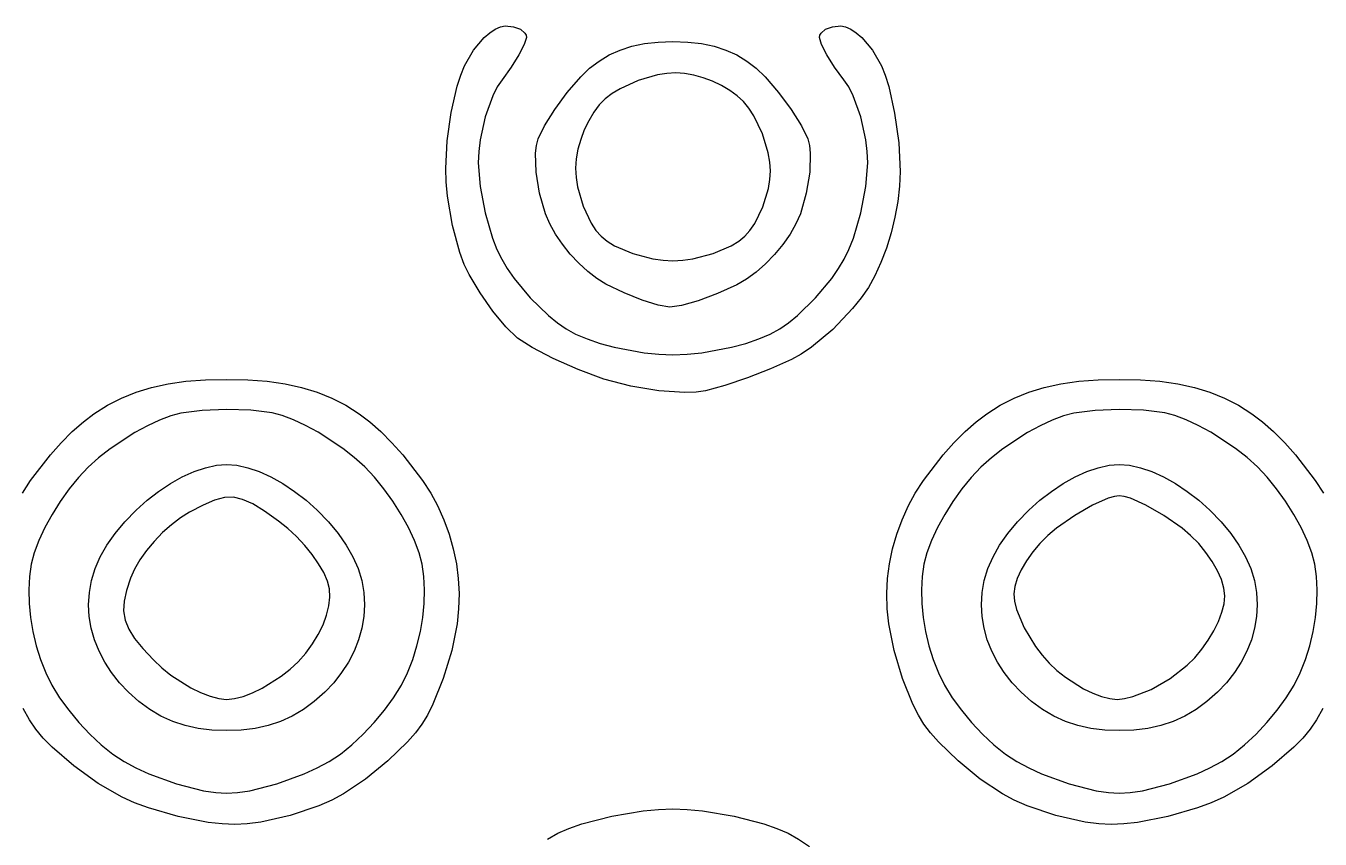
# Model space of a CAD drawing. Extents: x 94 to 886, y 19 to 528.
# Drawn here: x 454.2 to 684.1, y 383.2 to 527.6 of the extents above; entities that cross this region are included whole.
import ezdxf

# ---------------------------------------------------------------- set-up
doc = ezdxf.new("R2010")
doc.units = 0

msp = doc.modelspace()

# ---------------------------------------------------------------- linework, layer by layer
at = {"layer": 'Layer 1'}
for p, q in [((535.625657, 525.5295), (536.606879, 526.396411)), ((536.606879, 526.396411), (537.571846, 527.05161)), ((537.571846, 527.05161), (538.491002, 527.466039)), ((538.491002, 527.466039), (539.33479, 527.61064)), ((539.33479, 527.61064), (540.82662, 527.446025)), ((540.82662, 527.446025), (542.034499, 526.997819)), ((542.034499, 526.997819), (542.834773, 526.334481)), ((542.834773, 526.334481), (543.043417, 525.943531)), ((595.226323, 525.943531), (595.434492, 526.334481)), ((595.434492, 526.334481), (596.234945, 526.997819)), ((596.234945, 526.997819), (597.443661, 527.446025)), ((597.443661, 527.446025), (598.93597, 527.61064)), ((598.93597, 527.61064), (599.779773, 527.466039)), ((599.779773, 527.466039), (600.698931, 527.05161)), ((600.698931, 527.05161), (601.663893, 526.396411)), ((601.663893, 526.396411), (602.645107, 525.5295)), ((533.732678, 523.276777), (535.625657, 525.5295)), ((542.732576, 524.288423), (541.79449, 522.465089)), ((543.10379, 525.52447), (542.732576, 524.288423)), ((543.043417, 525.943531), (543.10379, 525.52447)), ((559.74261, 523.319626), (561.829867, 523.987813)), ((561.829867, 523.987813), (564.082216, 524.458701)), ((564.082216, 524.458701), (566.513143, 524.73745)), ((566.513143, 524.73745), (569.13613, 524.82922)), ((569.13613, 524.82922), (571.759132, 524.73745)), ((571.759132, 524.73745), (574.190072, 524.458701)), ((574.190072, 524.458701), (576.442432, 523.987813)), ((576.442432, 523.987813), (578.529695, 523.319626)), ((595.16697, 525.52447), (595.226323, 525.943531)), ((595.536472, 524.288423), (595.16697, 525.52447)), ((596.474783, 522.465089), (595.536472, 524.288423)), ((602.645107, 525.5295), (604.53809, 523.276777)), ((532.12936, 520.52591), (533.732678, 523.276777)), ((541.79449, 522.465089), (540.430239, 520.300075)), ((556.009439, 521.370718), (557.806962, 522.448981)), ((557.806962, 522.448981), (559.74261, 523.319626)), ((578.529695, 523.319626), (580.465344, 522.448981)), ((580.465344, 522.448981), (582.262861, 521.370718)), ((597.840012, 520.300075), (596.474783, 522.465089)), ((604.53809, 523.276777), (606.14147, 520.52591)), ((531.457443, 518.875503), (532.12936, 520.52591)), ((540.430239, 520.300075), (538.78053, 518.03899)), ((552.77483, 518.5707), (554.336556, 520.079678)), ((554.336556, 520.079678), (556.009439, 521.370718)), ((582.262861, 521.370718), (583.935729, 520.079678)), ((583.935729, 520.079678), (585.49743, 518.5707)), ((599.49027, 518.03899), (597.840012, 520.300075)), ((606.14147, 520.52591), (606.813169, 518.864133)), ((530.8306, 516.896547), (531.457443, 518.875503)), ((538.78053, 518.03899), (537.930492, 516.76373)), ((550.370254, 515.762757), (552.77483, 518.5707)), ((562.96651, 517.913853), (559.732398, 516.45012)), ((566.404967, 518.902869), (562.96651, 517.913853)), ((568.072413, 519.172153), (566.404967, 518.902869)), ((569.63685, 519.26611), (568.072413, 519.172153)), ((571.191068, 519.162292), (569.63685, 519.26611)), ((572.829219, 518.864745), (571.191068, 519.162292)), ((574.501993, 518.394332), (572.829219, 518.864745)), ((576.16008, 517.771915), (574.501993, 518.394332)), ((577.754169, 517.018357), (576.16008, 517.771915)), ((585.49743, 518.5707), (587.901997, 515.76278)), ((600.340319, 516.76372), (599.49027, 518.03899)), ((606.813169, 518.864133), (607.439378, 516.852585)), ((529.767015, 512.251884), (530.8306, 516.896547)), ((537.137477, 515.205437), (535.791946, 511.481593)), ((537.930492, 516.76373), (537.137477, 515.205437)), ((548.138379, 512.743831), (550.370254, 515.762757)), ((558.320383, 515.587441), (557.11355, 514.66273)), ((559.732398, 516.45012), (558.320383, 515.587441)), ((579.234951, 516.15452), (577.754169, 517.018357)), ((580.553114, 515.201267), (579.234951, 516.15452)), ((581.65935, 514.17946), (580.553114, 515.201267)), ((587.901997, 515.76278), (590.133853, 512.743861)), ((601.133345, 515.205417), (600.340319, 516.76372)), ((602.478895, 511.481562), (601.133345, 515.205417)), ((607.439378, 516.852585), (608.500633, 512.088201)), ((546.328137, 509.876415), (548.138379, 512.743831)), ((556.054756, 513.58053), (555.066999, 512.266552)), ((557.11355, 514.66273), (556.054756, 513.58053)), ((582.617531, 513.010033), (581.65935, 514.17946)), ((583.511435, 511.633741), (582.617531, 513.010033)), ((590.133853, 512.743861), (591.944099, 509.876437)), ((529.04837, 507.189709), (529.767015, 512.251884)), ((535.791946, 511.481593), (534.882797, 507.351147)), ((554.171896, 510.771316), (553.391064, 509.145345)), ((555.066999, 512.266552), (554.171896, 510.771316)), ((585.028148, 508.462656), (583.511435, 511.633741)), ((603.388058, 507.351122), (602.478895, 511.481562)), ((608.500633, 512.088201), (609.215856, 506.848822)), ((545.18846, 507.523), (546.328137, 509.876415)), ((553.391064, 509.145345), (552.74612, 507.439159)), ((586.052962, 505.070398), (585.028148, 508.462656)), ((591.944099, 509.876437), (593.08384, 507.523)), ((528.78443, 502.30781), (529.04837, 507.189709)), ((534.882797, 507.351147), (534.63526, 505.284602)), ((544.75133, 504.99354), (544.899723, 506.387646)), ((544.899723, 506.387646), (545.18846, 507.523)), ((552.258681, 505.703281), (551.950366, 503.98823)), ((552.74612, 507.439159), (552.258681, 505.703281)), ((593.08384, 507.523), (593.372436, 506.387263)), ((593.372436, 506.387263), (593.520421, 504.992065)), ((603.635599, 505.284586), (603.388058, 507.351122)), ((609.215856, 506.848822), (609.47567, 501.75051)), ((534.63526, 505.284602), (534.54889, 503.29779)), ((544.853976, 501.646914), (544.75133, 504.99354)), ((551.950366, 503.98823), (551.84279, 502.34453)), ((586.331992, 503.41764), (586.052962, 505.070398)), ((586.42935, 501.86116), (586.331992, 503.41764)), ((593.520421, 504.992065), (593.416286, 501.64143)), ((603.72197, 503.29779), (603.635599, 505.284586)), ((528.868794, 499.9139), (528.78443, 502.30781)), ((534.54889, 503.29779), (534.878405, 499.055613)), ((545.453199, 497.918806), (544.853976, 501.646914)), ((551.84279, 502.34453), (551.935232, 500.705589)), ((586.336908, 500.3193), (586.42935, 501.86116)), ((593.416286, 501.64143), (592.814896, 497.90738)), ((603.392458, 499.055641), (603.72197, 503.29779)), ((609.47567, 501.75051), (609.36249, 499.155664)), ((529.110582, 497.376253), (528.868794, 499.9139)), ((534.878405, 499.055613), (535.775595, 494.410855)), ((551.935232, 500.705589), (552.200173, 499.004138)), ((552.200173, 499.004138), (553.173239, 495.611994)), ((585.098888, 495.469953), (586.071966, 498.70842)), ((586.071966, 498.70842), (586.336908, 500.3193)), ((602.49527, 494.410885), (603.392458, 499.055641)), ((609.36249, 499.155664), (609.04292, 496.429032)), ((529.998609, 492.178949), (529.110582, 497.376253)), ((546.5058, 494.2449), (545.453199, 497.918806)), ((592.814896, 497.90738), (591.75971, 494.2262)), ((609.04292, 496.429032), (608.535662, 493.639423)), ((535.775595, 494.410855), (537.103428, 489.925764)), ((547.277257, 492.458171), (546.5058, 494.2449)), ((553.173239, 495.611994), (554.613365, 492.564667)), ((583.658728, 492.526464), (585.098888, 495.469953)), ((591.75971, 494.2262), (590.975205, 492.433775)), ((601.167432, 489.925781), (602.49527, 494.410885)), ((531.312866, 487.3343), (529.998609, 492.178949)), ((548.297627, 490.633675), (547.277257, 492.458171)), ((554.613365, 492.564667), (555.462132, 491.294239)), ((582.809934, 491.284307), (583.658728, 492.526464)), ((590.975205, 492.433775), (589.920147, 490.600322)), ((608.535662, 493.639423), (607.85942, 490.855644)), ((537.103428, 489.925764), (537.886012, 487.918797)), ((549.523078, 488.822616), (548.297627, 490.633675)), ((555.462132, 491.294239), (556.37193, 490.25873)), ((556.37193, 490.25873), (557.449836, 489.380711)), ((580.822153, 489.380711), (581.90003, 490.25873)), ((581.90003, 490.25873), (581.9001, 490.25866)), ((581.9001, 490.25866), (582.809934, 491.284307)), ((589.920147, 490.600322), (588.640739, 488.777502)), ((600.38484, 487.918805), (601.167432, 489.925781)), ((607.85942, 490.855644), (607.032897, 488.146504)), ((532.087442, 485.237473), (531.312866, 487.3343)), ((537.886012, 487.918797), (538.72487, 486.16259)), ((550.909778, 487.076198), (549.523078, 488.822616)), ((557.449836, 489.380711), (558.780329, 488.561592)), ((558.780329, 488.561592), (561.989678, 487.171767)), ((576.282336, 487.171767), (579.491676, 488.561592)), ((579.491676, 488.561592), (580.822153, 489.380711)), ((588.640739, 488.777502), (587.183183, 487.01697)), ((599.54597, 486.16259), (600.38484, 487.918805)), ((607.032897, 488.146504), (606.074795, 485.580813)), ((532.91771, 483.46071), (532.087442, 485.237473)), ((538.72487, 486.16259), (539.71173, 484.503495)), ((552.413892, 485.445623), (550.909778, 487.076198)), ((553.991589, 483.982096), (552.413892, 485.445623)), ((561.989678, 487.171767), (565.581177, 486.23269)), ((565.581177, 486.23269), (567.389359, 485.977003)), ((567.389359, 485.977003), (569.13603, 485.88779)), ((569.13603, 485.88779), (570.882675, 485.977003)), ((570.882675, 485.977003), (572.690843, 486.23269)), ((572.690843, 486.23269), (576.282336, 487.171767)), ((585.59368, 485.370386), (583.918432, 483.889407)), ((587.183183, 487.01697), (585.59368, 485.370386)), ((598.559065, 484.503491), (599.54597, 486.16259)), ((606.074795, 485.580813), (605.003818, 483.227379)), ((534.876582, 480.182151), (532.91771, 483.46071)), ((539.71173, 484.503495), (540.918492, 482.774783)), ((540.918492, 482.774783), (543.804242, 479.311605)), ((555.599036, 482.73682), (553.991589, 483.982096)), ((557.1924, 481.761), (555.599036, 482.73682)), ((582.203641, 482.625693), (580.49551, 481.6309)), ((583.918432, 483.889407), (582.203641, 482.625693)), ((594.466491, 479.311598), (597.352272, 482.774778)), ((597.352272, 482.774778), (598.559065, 484.503491)), ((605.003818, 483.227379), (603.83867, 481.15501)), ((557.19231, 481.76094), (557.1924, 481.761)), ((560.446758, 480.201185), (557.19231, 481.76094)), ((580.49551, 481.6309), (577.019569, 480.052471)), ((603.83867, 481.15501), (602.544109, 479.286278)), ((537.154639, 476.957513), (534.876582, 480.182151)), ((543.804242, 479.311605), (547.007157, 476.179244)), ((563.674585, 478.907349), (560.446758, 480.201185)), ((566.502849, 478.013673), (563.674585, 478.907349)), ((573.610313, 478.776599), (570.65943, 477.933752)), ((577.019569, 480.052471), (573.610313, 478.776599)), ((591.263575, 476.179239), (594.466491, 479.311598)), ((602.544109, 479.286278), (601.018636, 477.388363)), ((539.469053, 474.157798), (537.154639, 476.957513)), ((547.007157, 476.179244), (548.610374, 474.864055)), ((568.55861, 477.6544), (566.502849, 478.013673)), ((570.65943, 477.933752), (568.55861, 477.6544)), ((589.660362, 474.864051), (591.263575, 476.179239)), ((601.018636, 477.388363), (597.499395, 473.715349)), ((541.537, 472.15401), (539.469053, 474.157798)), ((548.610374, 474.864055), (550.15227, 473.78389)), ((550.15227, 473.78389), (551.848412, 472.86276)), ((586.422393, 472.86276), (588.11847, 473.78389)), ((588.11847, 473.78389), (589.660362, 474.864051)), ((597.499395, 473.715349), (593.729842, 470.55669)), ((544.133887, 470.469726), (541.537, 472.15401)), ((551.848412, 472.86276), (553.893632, 472.003436)), ((553.893632, 472.003436), (556.210072, 471.224722)), ((556.210072, 471.224722), (558.71987, 470.545425)), ((579.551038, 470.545425), (582.060814, 471.224722)), ((582.060814, 471.224722), (584.37722, 472.003436)), ((584.37722, 472.003436), (586.422393, 472.86276)), ((547.88829, 468.539804), (544.133887, 470.469726)), ((558.71987, 470.545425), (564.008108, 469.560297)), ((564.008108, 469.560297), (566.630828, 469.292076)), ((566.630828, 469.292076), (569.13547, 469.19849)), ((569.13547, 469.19849), (571.640106, 469.292076)), ((571.640106, 469.292076), (574.262821, 469.560297)), ((574.262821, 469.560297), (579.551038, 470.545425)), ((591.891477, 469.30172), (590.15887, 468.33311)), ((593.729842, 470.55669), (591.891477, 469.30172)), ((552.297473, 466.602409), (547.88829, 468.539804)), ((556.8587, 464.89571), (552.297473, 466.602409)), ((586.463265, 466.686569), (582.354444, 465.098918)), ((590.15887, 468.33311), (586.463265, 466.686569)), ((479.488985, 464.045902), (482.664122, 464.486803)), ((482.664122, 464.486803), (486.112456, 464.7438)), ((486.112456, 464.7438), (489.87368, 464.82718)), ((489.87368, 464.82718), (493.634871, 464.7438)), ((493.634871, 464.7438), (497.08318, 464.486803)), ((497.08318, 464.486803), (500.258302, 464.045902)), ((561.634541, 463.596756), (556.85867, 464.89582)), ((556.85867, 464.89582), (556.8587, 464.89571)), ((582.354444, 465.098918), (578.333085, 463.75094)), ((638.010478, 464.045872), (641.1856, 464.486773)), ((641.1856, 464.486773), (644.633909, 464.74377)), ((644.633909, 464.74377), (648.3951, 464.82715)), ((648.3951, 464.82715), (652.156291, 464.74377)), ((652.156291, 464.74377), (655.6046, 464.486773)), ((655.6046, 464.486773), (658.779722, 464.045872)), ((471.20582, 461.5169), (473.799527, 462.571237)), ((473.799527, 462.571237), (476.547351, 463.410809)), ((476.547351, 463.410809), (479.488985, 464.045902)), ((500.258302, 464.045902), (503.19993, 463.410809)), ((503.19993, 463.410809), (505.947758, 462.571237)), ((505.947758, 462.571237), (508.54148, 461.5169)), ((566.627984, 462.7738), (561.634541, 463.596756)), ((571.24707, 462.493754), (566.627984, 462.7738)), ((573.231251, 462.578198), (571.24707, 462.493754)), ((574.89987, 462.82342), (573.231251, 462.578198)), ((578.333085, 463.75094), (574.89987, 462.82342)), ((629.7273, 461.51687), (632.321022, 462.571207)), ((632.321022, 462.571207), (635.06885, 463.410779)), ((635.06885, 463.410779), (638.010478, 464.045872)), ((658.779722, 464.045872), (661.72135, 463.410779)), ((661.72135, 463.410779), (664.469178, 462.571207)), ((664.469178, 462.571207), (667.0629, 461.51687)), ((466.32198, 458.72278), (468.726535, 460.23751)), ((468.726535, 460.23751), (471.20582, 461.5169)), ((508.54148, 461.5169), (511.020789, 460.23751)), ((511.020789, 460.23751), (513.42538, 458.72278)), ((624.8434, 458.72275), (627.247991, 460.23748)), ((627.247991, 460.23748), (629.7273, 461.51687)), ((667.0629, 461.51687), (669.542209, 460.23748)), ((669.542209, 460.23748), (671.9468, 458.72275)), ((464.435429, 457.288823), (466.32198, 458.72278)), ((477.969493, 457.614935), (475.820548, 456.606732)), ((479.976571, 458.375882), (477.969493, 457.614935)), ((481.77426, 458.85013), (479.976571, 458.375882)), ((485.555682, 459.329741), (481.77426, 458.85013)), ((489.864251, 459.495456), (485.555682, 459.329741)), ((494.1695, 459.346383), (489.864251, 459.495456)), ((497.94096, 458.88163), (494.1695, 459.346383)), ((499.732898, 458.412845), (497.94096, 458.88163)), ((501.735871, 457.655824), (499.732898, 458.412845)), ((503.882357, 456.649995), (501.735871, 457.655824)), ((513.42538, 458.72278), (515.311901, 457.288827)), ((622.956841, 457.288793), (624.8434, 458.72275)), ((636.491059, 457.614965), (634.342128, 456.606762)), ((638.498124, 458.375912), (636.491059, 457.614965)), ((640.2958, 458.85016), (638.498124, 458.375912)), ((644.077164, 459.329771), (640.2958, 458.85016)), ((648.385712, 459.495486), (644.077164, 459.329771)), ((652.69098, 459.346413), (648.385712, 459.495486)), ((656.4625, 458.88166), (652.69098, 459.346413)), ((658.254405, 458.412875), (656.4625, 458.88166)), ((660.257355, 457.655854), (658.254405, 458.412875)), ((662.403824, 456.650025), (660.257355, 457.655854)), ((671.9468, 458.72275), (673.833359, 457.288797)), ((460.506642, 453.571653), (462.477997, 455.549521)), ((462.477997, 455.549521), (464.435429, 457.288823)), ((473.597261, 455.390711), (469.197754, 452.492981)), ((475.820548, 456.606732), (473.597261, 455.390711)), ((506.104831, 455.434789), (503.882357, 456.649995)), ((510.507656, 452.53396), (506.104831, 455.434789)), ((515.311901, 457.288827), (517.269314, 455.549528)), ((517.269314, 455.549528), (519.240657, 453.571663)), ((619.028066, 453.571623), (620.999411, 455.549491)), ((620.999411, 455.549491), (622.956841, 457.288793)), ((632.11885, 455.390741), (627.719341, 452.493011)), ((634.342128, 456.606762), (632.11885, 455.390741)), ((664.626287, 455.434819), (662.403824, 456.650025)), ((669.029102, 452.53399), (664.626287, 455.434819)), ((673.833359, 457.288797), (675.790789, 455.549498)), ((675.790789, 455.549498), (677.762134, 453.571633)), ((458.578328, 451.421997), (460.506642, 453.571653)), ((519.240657, 453.571663), (521.168969, 451.422009)), ((617.099762, 451.421967), (619.028066, 453.571623)), ((677.762134, 453.571633), (679.690437, 451.421979)), ((455.07866, 446.87444), (458.578328, 451.421997)), ((467.156581, 450.890153), (465.31116, 449.23727)), ((469.197754, 452.492981), (467.156581, 450.890153)), ((512.552959, 450.927195), (510.507656, 452.53396)), ((514.40416, 449.26877), (512.552959, 450.927195)), ((521.168969, 451.422009), (524.668654, 446.87445)), ((613.600108, 446.87441), (617.099762, 451.421967)), ((625.678151, 450.890183), (623.8327, 449.2373)), ((627.719341, 452.493011), (625.678151, 450.890183)), ((671.074403, 450.927225), (669.029102, 452.53399)), ((672.9256, 449.2688), (671.074403, 450.927225)), ((679.690437, 451.421979), (683.190092, 446.87442)), ((465.31116, 449.23727), (463.594611, 447.428508)), ((482.012196, 447.50017), (484.100618, 448.447231)), ((484.100618, 448.447231), (486.131045, 449.146291)), ((486.131045, 449.146291), (488.067414, 449.579105)), ((488.067414, 449.579105), (489.87366, 449.72743)), ((489.87366, 449.72743), (491.679927, 449.579105)), ((491.679927, 449.579105), (493.616308, 449.146291)), ((493.616308, 449.146291), (495.646741, 448.447231)), ((495.646741, 448.447231), (497.735161, 447.50017)), ((516.127113, 447.453828), (514.40416, 449.26877)), ((623.8327, 449.2373), (622.116141, 447.428538)), ((640.533588, 447.5002), (642.622006, 448.447261)), ((642.622006, 448.447261), (644.652439, 449.146321)), ((644.652439, 449.146321), (646.588824, 449.579135)), ((646.588824, 449.579135), (648.3951, 449.72746)), ((648.3951, 449.72746), (650.201376, 449.579135)), ((650.201376, 449.579135), (652.137763, 449.146321)), ((652.137763, 449.146321), (654.168199, 448.447261)), ((654.168199, 448.447261), (656.256625, 447.5002)), ((674.648541, 447.453858), (672.9256, 449.2688)), ((453.621228, 444.610096), (455.07866, 446.87444)), ((463.594611, 447.428508), (461.922836, 445.378996)), ((477.805629, 444.935014), (479.901845, 446.32335)), ((479.901845, 446.32335), (482.012196, 447.50017)), ((497.735161, 447.50017), (499.845507, 446.32335)), ((499.845507, 446.32335), (501.941714, 444.935014)), ((517.804841, 445.398552), (516.127113, 447.453828)), ((524.668654, 446.87445), (526.126105, 444.610102)), ((612.14267, 444.610066), (613.600108, 446.87441)), ((622.116141, 447.428538), (620.444363, 445.379026)), ((636.327042, 444.935044), (638.423246, 446.32338)), ((638.423246, 446.32338), (640.533588, 447.5002)), ((656.256625, 447.5002), (658.366979, 446.32338)), ((658.366979, 446.32338), (660.4632, 444.935044)), ((676.326261, 445.398582), (674.648541, 447.453858)), ((683.190092, 446.87442), (684.64753, 444.610072)), ((461.922836, 445.378996), (460.337457, 443.159482)), ((475.759612, 443.353407), (477.805629, 444.935014)), ((489.482124, 443.847651), (487.738009, 443.376775)), ((491.097251, 443.901086), (489.482124, 443.847651)), ((492.725438, 443.522852), (491.097251, 443.901086)), ((501.941714, 444.935014), (503.987719, 443.353407)), ((519.395601, 443.173814), (517.804841, 445.398552)), ((526.126105, 444.610102), (527.31268, 442.44108)), ((610.9561, 442.44105), (612.14267, 444.610066)), ((620.444363, 445.379026), (618.858984, 443.159512)), ((634.28104, 443.353437), (636.327042, 444.935044)), ((646.419067, 443.709415), (643.659988, 442.470845)), ((647.527813, 444.046645), (646.419067, 443.709415)), ((648.3951, 444.16431), (647.527813, 444.046645)), ((649.262416, 444.046645), (648.3951, 444.16431)), ((650.371175, 443.709415), (649.262416, 444.046645)), ((653.13025, 442.470845), (650.371175, 443.709415)), ((660.4632, 444.935044), (662.509227, 443.353437)), ((677.917016, 443.173844), (676.326261, 445.398582)), ((460.337457, 443.159482), (458.880091, 440.840715)), ((471.79727, 439.532528), (473.79986, 441.59677)), ((473.79986, 441.59677), (475.759612, 443.353407)), ((485.72286, 442.502685), (483.29463, 441.23961)), ((487.738009, 443.376775), (485.72286, 442.502685)), ((494.508733, 442.69872), (492.725438, 443.522852)), ((496.589181, 441.414462), (494.508733, 442.69872)), ((499.10883, 439.65585), (496.589181, 441.414462)), ((503.987719, 443.353407), (505.94746, 441.59677)), ((505.94746, 441.59677), (507.95005, 439.532553)), ((520.857654, 440.850489), (519.395601, 443.173814)), ((527.31268, 442.44108), (528.451869, 439.903068)), ((609.816947, 439.903018), (610.9561, 442.44105)), ((618.858984, 443.159512), (617.401625, 440.840745)), ((630.318688, 439.532558), (632.3213, 441.5968)), ((632.3213, 441.5968), (634.28104, 443.353437)), ((643.659988, 442.470845), (640.483439, 440.637772)), ((656.306775, 440.637772), (653.13025, 442.470845)), ((662.509227, 443.353437), (664.469, 441.5968)), ((664.469, 441.5968), (666.471579, 439.532583)), ((679.379063, 440.850519), (677.917016, 443.173844)), ((458.880091, 440.840715), (457.592359, 438.493442)), ((470.072813, 437.471192), (471.79727, 439.532528)), ((480.066845, 439.014729), (478.496177, 437.60554)), ((481.680682, 440.242114), (480.066845, 439.014729)), ((483.29463, 441.23961), (481.680682, 440.242114)), ((500.747077, 438.366148), (499.10883, 439.65585)), ((507.95005, 439.532553), (509.674507, 437.47123)), ((522.149257, 438.499448), (520.857654, 440.850489)), ((528.451869, 439.903068), (529.392132, 437.329399)), ((608.876697, 437.329334), (609.816947, 439.903018)), ((617.401625, 440.840745), (616.113907, 438.493472)), ((628.594216, 437.471222), (630.318688, 439.532558)), ((640.483439, 440.637772), (637.255, 438.39937)), ((659.5352, 438.39937), (656.306775, 440.637772)), ((666.471579, 439.532583), (668.196027, 437.47126)), ((680.670658, 438.499478), (679.379063, 440.850519)), ((457.592359, 438.493442), (456.51588, 436.188412)), ((468.623061, 435.40592), (470.072813, 437.471192)), ((478.496177, 437.60554), (477.011734, 436.062632)), ((502.313195, 436.916317), (500.747077, 438.366148)), ((503.770215, 435.355727), (502.313195, 436.916317)), ((509.674507, 437.47123), (511.124259, 435.405964)), ((523.22867, 436.191566), (522.149257, 438.499448)), ((529.392132, 437.329399), (530.132638, 434.725076)), ((608.136186, 434.725001), (608.876697, 437.329334)), ((616.113907, 438.493472), (615.03745, 436.188442)), ((627.144454, 435.40595), (628.594216, 437.471222)), ((635.72946, 437.121367), (634.306277, 435.697205)), ((637.255, 438.39937), (635.72946, 437.121367)), ((661.064391, 437.111031), (659.5352, 438.39937)), ((662.489297, 435.663798), (661.064391, 437.111031)), ((668.196027, 437.47126), (669.64577, 435.405994)), ((681.750058, 436.191596), (680.670658, 438.499478)), ((456.51588, 436.188412), (455.692274, 433.996372)), ((467.444586, 433.329871), (468.623061, 435.40592)), ((475.656571, 434.434091), (474.473745, 432.768)), ((477.011734, 436.062632), (475.656571, 434.434091)), ((505.081169, 433.733745), (503.770215, 435.355727)), ((511.124259, 435.405964), (512.302734, 433.329912)), ((524.054151, 433.997716), (523.22867, 436.191566)), ((530.132638, 434.725076), (530.672554, 432.095102)), ((607.59625, 432.095024), (608.136186, 434.725001)), ((615.03745, 436.188442), (614.213874, 433.996402)), ((625.965975, 433.329901), (627.144454, 435.40595)), ((634.306277, 435.697205), (633.016596, 434.174636)), ((663.779217, 434.106309), (662.489297, 435.663798)), ((669.64577, 435.405994), (670.824238, 433.329942)), ((682.57552, 433.997746), (681.750058, 436.191596)), ((455.692274, 433.996372), (455.16316, 431.98807)), ((466.533961, 431.236203), (467.444586, 433.329871)), ((474.473745, 432.768), (473.506313, 431.112445)), ((506.209089, 432.099738), (505.081169, 433.733745)), ((507.117006, 430.503075), (506.209089, 432.099738)), ((512.302734, 433.329912), (513.213359, 431.236237)), ((524.58396, 431.98877), (524.054151, 433.997716)), ((530.672554, 432.095102), (531.011047, 429.444483)), ((607.257727, 429.444406), (607.59625, 432.095024)), ((614.213874, 433.996402), (613.6848, 431.9881)), ((625.055349, 431.236233), (625.965975, 433.329901)), ((631.891563, 432.601414), (630.962321, 431.025293)), ((633.016596, 434.174636), (631.891563, 432.601414)), ((664.90345, 432.487204), (663.779217, 434.106309)), ((665.831296, 430.855119), (664.90345, 432.487204)), ((670.824238, 433.329942), (671.734856, 431.236267)), ((683.1053, 431.9888), (682.57552, 433.997746)), ((454.849551, 429.794996), (454.727626, 427.468201)), ((455.16316, 431.98807), (454.849551, 429.794996)), ((465.887759, 429.118075), (466.533961, 431.236203)), ((473.506313, 431.112445), (472.79733, 429.51551)), ((507.767953, 428.993123), (507.117006, 430.503075)), ((513.213359, 431.236237), (513.859561, 429.118098)), ((524.897424, 429.795715), (524.58396, 431.98877)), ((525.018935, 427.468932), (524.897424, 429.795715)), ((613.371185, 429.795026), (613.249256, 427.468231)), ((613.6848, 431.9881), (613.371185, 429.795026)), ((624.409147, 429.118105), (625.055349, 431.236233)), ((630.962321, 431.025293), (630.260017, 429.494026)), ((666.532053, 429.258693), (665.831296, 430.855119)), ((671.734856, 431.236267), (672.381055, 429.118128)), ((683.418771, 429.795745), (683.1053, 431.9888)), ((683.540297, 427.468962), (683.418771, 429.795745)), ((454.727626, 427.468201), (454.79276, 425.043173)), ((465.502551, 426.968644), (465.887759, 429.118075)), ((472.79733, 429.51551), (472.087095, 427.337282)), ((508.12496, 427.61925), (507.767953, 428.993123)), ((508.20456, 426.171121), (508.12496, 427.61925)), ((513.859561, 429.118098), (514.244769, 426.968656)), ((524.953276, 425.043909), (525.018935, 427.468932)), ((531.011047, 429.444483), (531.147286, 426.77822)), ((607.121453, 426.778152), (607.257727, 429.444406)), ((613.249256, 427.468231), (613.314387, 425.043203)), ((624.02394, 426.968674), (624.409147, 429.118105)), ((629.815795, 428.055367), (629.6608, 426.75707)), ((630.260017, 429.494026), (629.815795, 428.055367)), ((666.975021, 427.746564), (666.532053, 429.258693)), ((667.1295, 426.36737), (666.975021, 427.746564)), ((672.381055, 429.118128), (672.76626, 426.968686)), ((683.474655, 425.043939), (683.540297, 427.468962)), ((465.37491, 424.78107), (465.502551, 426.968644)), ((471.678354, 425.429585), (471.594448, 423.709096)), ((472.087095, 427.337282), (471.678354, 425.429585)), ((508.032173, 424.602184), (508.20456, 426.171121)), ((514.244769, 426.968656), (514.37241, 424.78107)), ((531.147286, 426.77822), (531.080438, 424.101318)), ((607.188265, 424.101265), (607.121453, 426.778152)), ((623.8963, 424.7811), (624.02394, 426.968674)), ((629.6608, 426.75707), (629.788708, 425.445055)), ((629.788708, 425.445055), (630.155294, 423.967058)), ((666.993351, 424.984981), (667.1295, 426.36737)), ((672.76626, 426.968686), (672.8939, 424.7811)), ((454.79276, 425.043173), (455.040327, 422.555397)), ((465.494722, 422.709597), (465.37491, 424.78107)), ((471.594448, 423.709096), (471.858722, 422.092494)), ((506.993764, 421.247197), (507.62338, 422.948767)), ((507.62338, 422.948767), (508.032173, 424.602184)), ((514.37241, 424.78107), (514.252594, 422.70962)), ((524.705229, 422.556135), (524.953276, 425.043909)), ((531.080438, 424.101318), (530.80967, 421.41878)), ((607.459, 421.41875), (607.188265, 424.101265)), ((613.314387, 425.043203), (613.56195, 422.555427)), ((624.016118, 422.709627), (623.8963, 424.7811)), ((630.155294, 423.967058), (631.501675, 420.715164)), ((665.986235, 421.833084), (666.603142, 423.456716)), ((666.603142, 423.456716), (666.993351, 424.984981)), ((672.8939, 424.7811), (672.774086, 422.70965)), ((683.226625, 422.556165), (683.474655, 425.043939)), ((455.040327, 422.555397), (455.465704, 420.040363)), ((465.848858, 420.641098), (465.494722, 422.709597)), ((466.42937, 418.593004), (465.848858, 420.641098)), ((471.858722, 422.092494), (472.494519, 420.496456)), ((506.158906, 419.533804), (506.993764, 421.247197)), ((513.898445, 420.641132), (513.317914, 418.593039)), ((514.252594, 422.70962), (513.898445, 420.641132)), ((524.279576, 420.041096), (524.705229, 422.556135)), ((530.80967, 421.41878), (529.850473, 416.657156)), ((608.418172, 416.657117), (607.459, 421.41875)), ((613.56195, 422.555427), (613.98732, 420.040393)), ((624.37027, 420.641128), (624.016118, 422.709627)), ((624.950803, 418.593034), (624.37027, 420.641128)), ((631.501675, 420.715164), (633.494294, 417.405472)), ((665.169988, 420.164595), (665.986235, 421.833084)), ((672.419944, 420.641162), (671.839423, 418.593069)), ((672.774086, 422.70965), (672.419944, 420.641162)), ((682.800986, 420.041126), (683.226625, 422.556165)), ((455.465704, 420.040363), (456.064265, 417.533555)), ((467.228311, 416.582745), (466.42937, 418.593004)), ((472.494519, 420.496456), (473.525183, 418.837661)), ((473.525183, 418.837661), (474.974055, 417.032786)), ((505.134388, 417.844912), (506.158906, 419.533804)), ((513.317914, 418.593039), (512.518952, 416.582775)), ((523.681098, 417.534281), (524.279576, 420.041096)), ((613.98732, 420.040393), (614.585869, 417.533585)), ((625.749763, 416.582775), (624.950803, 418.593034)), ((663.048914, 416.895087), (664.181761, 418.501759)), ((664.181761, 418.501759), (665.169988, 420.164595)), ((671.839423, 418.593069), (671.040475, 416.582805)), ((682.202516, 417.534311), (682.800986, 420.041126)), ((456.064265, 417.533555), (456.831386, 415.070462)), ((468.237733, 414.627752), (467.228311, 416.582745)), ((474.974055, 417.032786), (476.86448, 414.99851)), ((502.5787, 414.68595), (503.935792, 416.216852)), ((503.935792, 416.216852), (505.134388, 417.844912)), ((512.518952, 416.582775), (511.50951, 414.627773)), ((522.914579, 415.071176), (523.681098, 417.534281)), ((529.850473, 416.657156), (528.353004, 411.7091)), ((609.915675, 411.709062), (608.418172, 416.657117)), ((614.585869, 417.533585), (615.352971, 415.070492)), ((626.759196, 414.627782), (625.749763, 416.582775)), ((633.494294, 417.405472), (634.668677, 415.85523)), ((661.798807, 415.395087), (663.048914, 416.895087)), ((671.040475, 416.582805), (670.031048, 414.627803)), ((681.435994, 415.071206), (682.202516, 417.534311)), ((456.831386, 415.070462), (457.76244, 412.68657)), ((469.449687, 412.745454), (468.237733, 414.627752)), ((476.86448, 414.99851), (478.358703, 413.593538)), ((501.145528, 413.343769), (502.57868, 414.68596)), ((502.57868, 414.68596), (502.5787, 414.68595)), ((511.50951, 414.627773), (510.297536, 412.745466)), ((521.9848, 412.68727), (522.914579, 415.071176)), ((615.352971, 415.070492), (616.284, 412.6866)), ((627.971148, 412.745484), (626.759196, 414.627782)), ((634.668677, 415.85523), (635.9275, 414.44207)), ((635.9275, 414.44207), (637.304701, 413.148875)), ((657.411275, 411.704009), (660.4588, 414.05226)), ((660.4588, 414.05227), (661.798807, 415.395087)), ((660.4588, 414.05226), (660.4588, 414.05227)), ((670.031048, 414.627803), (668.819094, 412.745496)), ((680.5062, 412.6873), (681.435994, 415.071206)), ((457.76244, 412.68657), (458.84161, 410.526051)), ((470.856225, 410.953284), (469.449687, 412.745454)), ((478.358703, 413.593538), (479.99734, 412.282824)), ((479.99734, 412.282824), (483.494416, 410.058916)), ((496.16354, 409.9671), (499.563882, 412.091626)), ((499.563882, 412.091626), (501.145528, 413.343769)), ((510.297536, 412.745466), (508.890983, 410.953287)), ((520.905613, 410.52675), (521.9848, 412.68727)), ((528.353004, 411.7091), (526.522218, 407.159534)), ((611.746516, 407.159502), (609.915675, 411.709062)), ((616.284, 412.6866), (617.363184, 410.526081)), ((629.377668, 410.953314), (627.971148, 412.745484)), ((637.304701, 413.148875), (638.818217, 411.94244)), ((638.818217, 411.94244), (642.056288, 409.895466)), ((654.044775, 409.78098), (657.411275, 411.704009)), ((668.819094, 412.745496), (667.412561, 410.953317)), ((679.427045, 410.52678), (680.5062, 412.6873)), ((458.84161, 410.526051), (460.219474, 408.296717)), ((472.4494, 409.26867), (470.856225, 410.953284)), ((474.30727, 407.621942), (472.4493, 409.26867)), ((472.4493, 409.26867), (472.4494, 409.26867)), ((483.494416, 410.058916), (485.246134, 409.203095)), ((485.246134, 409.203095), (486.928824, 408.556278)), ((492.794518, 408.531614), (494.44906, 409.149525)), ((494.44906, 409.149525), (496.16354, 409.9671)), ((507.2978, 409.26867), (505.439834, 407.621942)), ((508.890983, 410.953287), (507.2978, 409.26867)), ((519.527734, 408.297413), (520.905613, 410.52675)), ((617.363184, 410.526081), (618.741055, 408.296747)), ((630.9708, 409.2687), (629.377668, 410.953314)), ((632.828772, 407.621972), (630.9708, 409.2687)), ((630.9708, 409.2687), (630.9708, 409.2687)), ((642.056288, 409.895466), (643.681886, 409.107735)), ((643.681886, 409.107735), (645.245889, 408.512379)), ((650.768388, 408.481628), (654.044775, 409.78098)), ((665.8194, 409.2687), (663.961432, 407.621972)), ((667.412561, 410.953317), (665.8194, 409.2687)), ((678.049188, 408.297443), (679.427045, 410.52678)), ((460.219474, 408.296717), (461.841157, 406.060591)), ((476.227583, 406.213276), (474.30727, 407.621942)), ((486.928824, 408.556278), (488.489126, 408.14715)), ((488.489126, 408.14715), (489.87368, 408.0044)), ((489.87368, 408.0044), (491.252022, 408.140771)), ((491.252022, 408.140771), (492.794518, 408.531614)), ((505.439834, 407.621942), (503.519521, 406.213276)), ((517.90604, 406.061283), (519.527734, 408.297413)), ((526.522218, 407.159534), (525.545879, 405.216973)), ((612.722877, 405.216942), (611.746516, 407.159502)), ((618.741055, 408.296747), (620.362738, 406.060621)), ((634.749089, 406.213306), (632.828772, 407.621972)), ((645.245889, 408.512379), (646.69882, 408.135803)), ((646.69882, 408.135803), (647.9912, 408.00441)), ((647.9912, 408.00441), (649.291826, 408.127849)), ((649.291826, 408.127849), (650.768388, 408.481628)), ((663.961432, 407.621972), (662.041125, 406.213306)), ((676.427505, 406.061313), (678.049188, 408.297443)), ((454.872994, 404.355884), (453.758815, 406.358937)), ((461.841157, 406.060591), (463.651784, 403.879695)), ((478.224792, 405.036971), (476.227583, 406.213276)), ((480.313447, 404.087325), (478.224792, 405.036971)), ((501.522312, 405.036971), (499.433657, 404.087325)), ((503.519521, 406.213276), (501.522312, 405.036971)), ((516.095407, 403.880384), (517.90604, 406.061283)), ((525.545879, 405.216973), (524.56307, 403.59338)), ((613.7057, 403.59335), (612.722877, 405.216942)), ((620.362738, 406.060621), (622.173362, 403.879725)), ((636.746302, 405.037001), (634.749089, 406.213306)), ((638.834963, 404.087355), (636.746302, 405.037001)), ((660.043924, 405.037001), (657.955275, 404.087355)), ((662.041125, 406.213306), (660.043924, 405.037001)), ((674.616875, 403.880414), (676.427505, 406.061313)), ((684.509875, 406.358943), (683.395723, 404.355874)), ((456.0015, 402.68218), (454.872994, 404.355884)), ((457.300002, 401.137654), (456.0015, 402.68218)), ((463.651784, 403.879695), (465.596481, 401.816052)), ((482.508104, 403.358637), (480.313447, 404.087325)), ((484.823313, 402.845204), (482.508104, 403.358637)), ((487.273627, 402.541326), (484.823313, 402.845204)), ((489.8736, 402.4413), (487.273627, 402.541326)), ((492.473529, 402.541326), (489.8736, 402.4413)), ((494.923815, 402.845204), (492.473529, 402.541326)), ((497.239008, 403.358637), (494.923815, 402.845204)), ((499.433657, 404.087325), (497.239008, 403.358637)), ((514.150711, 401.816739), (516.095407, 403.880384)), ((524.56307, 403.59338), (523.423001, 402.080477)), ((614.845716, 402.080437), (613.7057, 403.59335)), ((622.173362, 403.879725), (624.118054, 401.816082)), ((641.029621, 403.358667), (638.834963, 404.087355)), ((643.34483, 402.845234), (641.029621, 403.358667)), ((645.795139, 402.541356), (643.34483, 402.845234)), ((648.3951, 402.44133), (645.795139, 402.541356)), ((650.99509, 402.541356), (648.3951, 402.44133)), ((653.445412, 402.845234), (650.99509, 402.541356)), ((655.760623, 403.358667), (653.445412, 402.845234)), ((657.955275, 404.087355), (655.760623, 403.358667)), ((672.672173, 401.816769), (674.616875, 403.880414)), ((682.2672, 402.68215), (680.968756, 401.137637)), ((683.395723, 404.355874), (682.2672, 402.68215)), ((458.901308, 399.504862), (457.300002, 401.137654)), ((465.596481, 401.816052), (467.620372, 399.931686)), ((467.620372, 399.931686), (469.668583, 398.288617)), ((510.078632, 398.289309), (512.126827, 399.932373)), ((512.126827, 399.932373), (514.150711, 401.816739)), ((521.996022, 400.455233), (518.510186, 397.071161)), ((523.423001, 402.080477), (521.996022, 400.455233)), ((616.272669, 400.455186), (614.845716, 402.080437)), ((619.7585, 397.071109), (616.272669, 400.455186)), ((624.118054, 401.816082), (626.141939, 399.931716)), ((626.141939, 399.931716), (628.190146, 398.288647)), ((668.600059, 398.289339), (670.648275, 399.932403)), ((670.648275, 399.932403), (672.672173, 401.816769)), ((680.968756, 401.137637), (679.36748, 399.504855)), ((462.760629, 396.172309), (458.901308, 399.504862)), ((469.668583, 398.288617), (471.68624, 396.94887)), ((508.061, 396.94957), (510.078632, 398.289309)), ((628.190146, 398.288647), (630.2078, 396.9489)), ((666.5824, 396.9496), (668.600059, 398.289339)), ((679.36748, 399.504855), (675.508163, 396.172309)), ((467.07606, 393.080166), (462.760629, 396.172309)), ((471.68624, 396.94887), (473.779228, 395.821199)), ((473.779228, 395.821199), (476.072957, 394.769182)), ((503.674044, 394.769182), (505.967803, 395.821199)), ((505.967803, 395.821199), (508.06084, 396.94887)), ((508.06084, 396.94887), (508.061, 396.94957)), ((518.510186, 397.071161), (514.563267, 393.848049)), ((623.705431, 393.848002), (619.7585, 397.071109)), ((630.2078, 396.9489), (632.300809, 395.821229)), ((632.300809, 395.821229), (634.594556, 394.769212)), ((662.195644, 394.769212), (664.489391, 395.821229)), ((664.489391, 395.821229), (666.5824, 396.9489)), ((666.5824, 396.9489), (666.5824, 396.9496)), ((675.508163, 396.172309), (671.192714, 393.080158)), ((471.3442, 390.62408), (467.07606, 393.080166)), ((476.072957, 394.769182), (480.964255, 392.984211)), ((498.782735, 392.984211), (503.674044, 394.769182)), ((514.563267, 393.848049), (510.61297, 391.19278)), ((627.6557, 391.19275), (623.705431, 393.848002)), ((634.594556, 394.769212), (639.485875, 392.984241)), ((657.304325, 392.984241), (662.195644, 394.769212)), ((671.192714, 393.080158), (666.9246, 390.62405)), ((480.964255, 392.984211), (485.763371, 391.778152)), ((485.763371, 391.778152), (487.941871, 391.449775)), ((487.941871, 391.449775), (489.87354, 391.3352)), ((489.87354, 391.3352), (491.805179, 391.449775)), ((491.805179, 391.449775), (493.983653, 391.778152)), ((493.983653, 391.778152), (498.782735, 392.984211)), ((510.61297, 391.19278), (508.556853, 390.103924)), ((627.6557, 391.19269), (627.6557, 391.19275)), ((629.7118, 390.103819), (627.6557, 391.19269)), ((639.485875, 392.984241), (644.284981, 391.778182)), ((644.284981, 391.778182), (646.463462, 391.449805)), ((646.463462, 391.449805), (648.3951, 391.33523)), ((648.3951, 391.33523), (650.326738, 391.449805)), ((650.326738, 391.449805), (652.505219, 391.778182)), ((652.505219, 391.778182), (657.304325, 392.984241)), ((473.535201, 389.647349), (471.34407, 390.62414)), ((471.34407, 390.62414), (471.3442, 390.62408)), ((475.977359, 388.736344), (473.535201, 389.647349)), ((481.2871, 387.191339), (475.977359, 388.736344)), ((506.240667, 389.087881), (501.144698, 387.363249)), ((508.556853, 390.103924), (506.240667, 389.087881)), ((563.86601, 388.19381), (566.58506, 388.445768)), ((566.58506, 388.445768), (569.13462, 388.53368)), ((569.13462, 388.53368), (571.684195, 388.445768)), ((571.684195, 388.445768), (574.403252, 388.19381)), ((632.027978, 389.087739), (629.7118, 390.103819)), ((637.12395, 387.36302), (632.027978, 389.087739)), ((662.291266, 388.736204), (656.981525, 387.191114)), ((664.733439, 389.647245), (662.291266, 388.736204)), ((666.9246, 390.62405), (664.733439, 389.647245)), ((486.617976, 386.148419), (481.2871, 387.191339)), ((489.086553, 385.865021), (486.617976, 386.148419)), ((495.95829, 386.196907), (493.529055, 385.878727)), ((501.144698, 387.363249), (495.95829, 386.196907)), ((552.972129, 385.898822), (558.254886, 387.268416)), ((558.254886, 387.268416), (563.86601, 388.19381)), ((574.403252, 388.19381), (580.014376, 387.268416)), ((580.014376, 387.268416), (585.297122, 385.898822)), ((642.310372, 386.196661), (637.12395, 387.36302)), ((644.739613, 385.878531), (642.310372, 386.196661)), ((651.650672, 386.148177), (649.182107, 385.864828)), ((656.981525, 387.191114), (651.650672, 386.148177)), ((491.31467, 385.76688), (489.086553, 385.865021)), ((493.529055, 385.878727), (491.31467, 385.76688)), ((546.83997, 383.179356), (548.68862, 384.22635)), ((548.68862, 384.22635), (550.663538, 385.091613)), ((550.663538, 385.091613), (552.972129, 385.898822)), ((585.297122, 385.898822), (587.605707, 385.091613)), ((587.605707, 385.091613), (589.58062, 384.22635)), ((589.58062, 384.22635), (591.429226, 383.179363)), ((646.954, 385.76679), (644.739613, 385.878531)), ((649.182107, 385.864828), (646.954, 385.76679)), ((591.429226, 383.179363), (593.375802, 381.851264))]:
    msp.add_line(p, q, dxfattribs=at)

doc.saveas('drawing.dxf')
